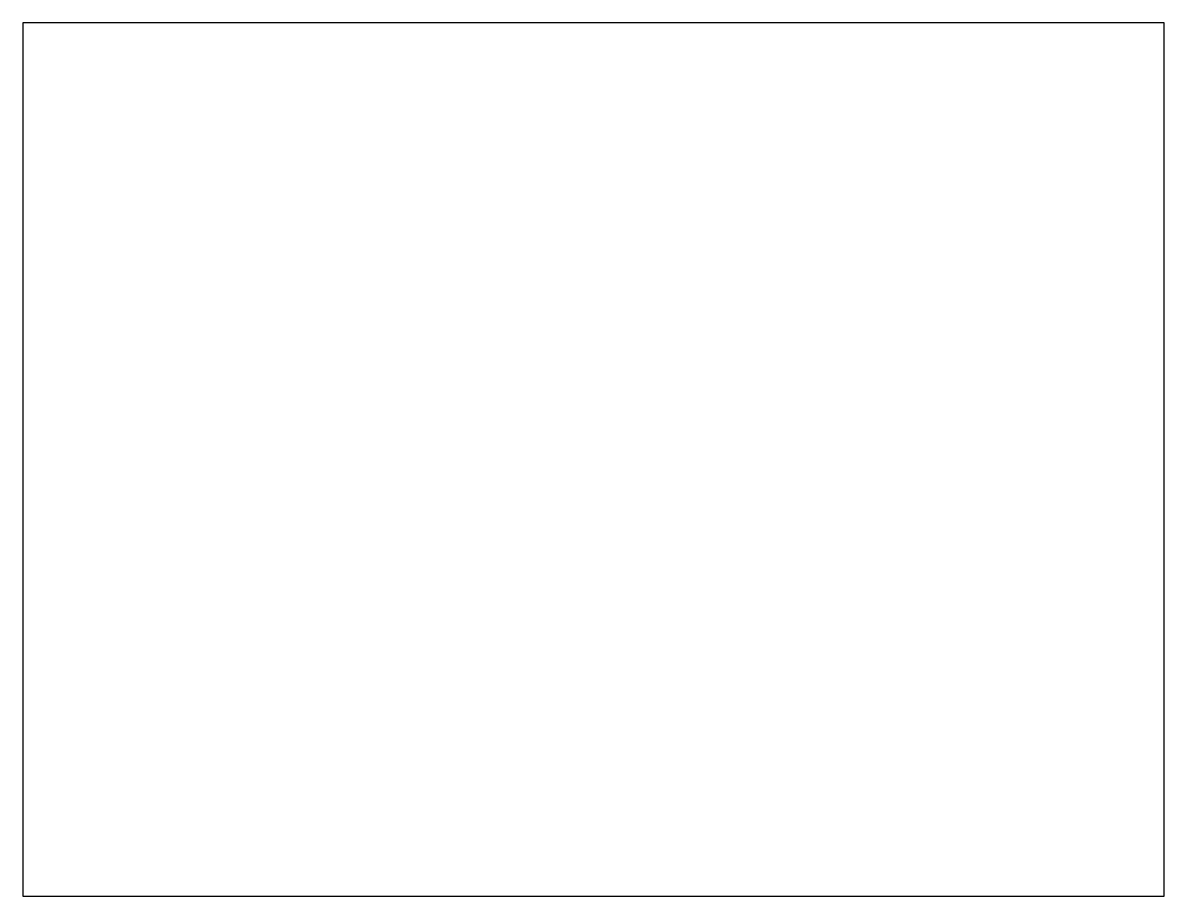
# Model space of a CAD drawing. Header units: inches. Extents: x -6 to 6, y -4.7 to 4.5.
import ezdxf

# ---------------------------------------------------------------- set-up
doc = ezdxf.new("R2010")
doc.units = ezdxf.units.IN
doc.layers.get('0').update_dxf_attribs({"linetype": 'CONTINUOUS'})

msp = doc.modelspace()

# ---------------------------------------------------------------- linework, layer by layer
for points in [[(5.988, 4.455), (-5.988, 4.455), (-5.988, -4.705), (5.988, -4.705)], [(5.988, -4.705), (5.988, 4.455), (-5.988, 4.455), (-5.988, -4.705)]]:
    msp.add_lwpolyline(points, close=True)

doc.saveas('drawing.dxf')
